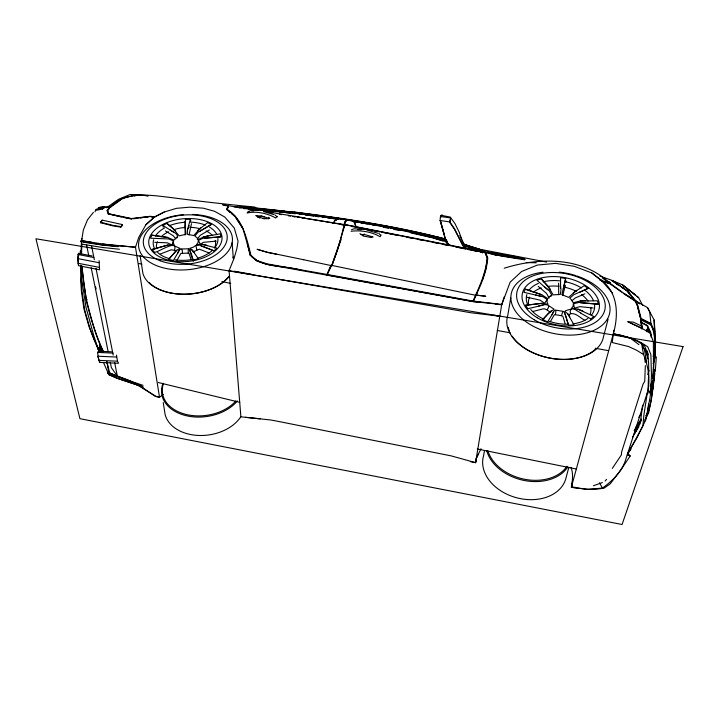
<?xml version="1.0" encoding="UTF-8"?>
<svg xmlns="http://www.w3.org/2000/svg" width="719" height="719" viewBox="0 0 719 719"><rect width="100%" height="100%" fill="white"/><g stroke="black" fill="none" stroke-linecap="round" stroke-linejoin="round"><path stroke-width="1.08" d="M185.134 235.032L184.918 221.569M189.043 234.96L191.497 223.663M167.68 237.468L151.889 235.158L150.505 238.196L168.704 238.969L173.576 240.964L173.27 243.166L174.295 245.071L168.057 245.008L152.149 249.457L168.021 245.017M343.997 224.822L306.411 218.432M81.4 254.346L81.562 243.732L81.184 254.229M343.871 224.939C343.961 224.085 344.859 226.126 346.63 225.46L343.988 224.939L344.823 221.794L346.405 219.762L346.935 220.113L345.381 221.892L343.287 229.262M176.613 260.952L180.837 253.519L182.347 253.295C183.102 246.311 178.492 249.295 177.503 253.582M535.646 294.97L542.773 296.605L547.33 299.553L546.97 301.962L548.049 304.317L541.937 303.319L525.598 305.269L542.063 303.301M346.63 220.302L345.075 222.072L344.239 225.227M344.527 225.766L344.554 224.481L476.688 250.437L481.092 252.045M642.543 347.25L642.597 345.138M81.211 253.942L81.301 250.661M81.589 240.829L81.66 238.465L81.66 240.407L82.317 240.82L116.918 246.186M81.813 243.975L81.526 253.942M654.649 371.795L654.712 369.602M80.213 253.942L80.303 250.904L81.427 253.133L81.4 241.881L80.744 241.539M654.928 370.186L651.774 394.596M92.167 255.973L78.47 253.331L77.841 258.606L78.497 265.688L99.564 269.76L99.114 260.637M648.17 389.177C648.116 374.725 650.911 359.132 644.467 345.686L637.771 341.462L629.556 337.669L613.361 333.634L571.371 487.167L588.6 489.432L596.752 489.181L603.969 488.219L610.179 483.878L621.081 469.57L630.212 455.972L627.256 454.92L642.903 425.981L643.865 415.249L647.298 392.88M647.46 392.808L650.812 392.916L651.45 375.111L650.875 354.557L647.747 346.783L641.015 342.532L632.765 338.721L618.61 334.56M81.966 238.672L81.472 239.166L81.975 240.461M78.497 265.401L77.868 258.651L78.47 253.609M641.564 328.673L642.067 328.376L641.734 326.174L633.349 322.139L627.93 321.752L642.067 328.376L650.3 333.346L653.373 341.911L653.499 365.252L652.627 378.284C654.56 371.31 652.663 363.814 655.288 356.894L654.694 331.639L650.902 323.433L641.096 318.472L640.638 318.832L642.193 326.974L642.094 329.014L641.564 328.673L640.638 318.832L637.51 306.618M448.081 245.269L448.18 243.274M344.194 225.002L344.554 224.481L344.428 225.038M653.481 375.956C652.385 390.642 651.774 406.217 645.078 419.581M647.738 412.967L646.767 414.683L648.295 412.841L647.729 413.066L648.583 403.602M550.439 321.537L554.259 314.877L555.32 314.679C557.351 307.408 553.181 310.401 552.03 314.868M654.146 373.422L653.319 385.995L651.36 399.647L648.682 412.616L644.53 421.271M440.567 216.877L441.205 215.341L442.652 215.278M655.315 370.896L656.33 356.84M450.337 245.521L446.211 242.15L440.118 220.481L440.423 216.707L441.062 215.484L442.32 215.287M646.911 330.605L647.001 329.662L646.714 331.729M510.715 256.593L518.552 257.932L494.169 253.564L496.218 254.211M646.588 354.853L646.893 351.69M651.648 382.517L650.201 396.582L645.815 419.86L636.396 438.77L630.123 448.926L630.311 447.829M565.08 323.514L562.887 316.306L561.566 315.713C564.271 302.78 567.057 323.901 568.747 325.231L574.059 324.961L567.543 313.556M652.493 389.024L652.744 386.912M653.212 383.622L653.598 380.396M653.904 377.403L654.389 373.952M652.888 389.276L654.82 373.431M613.073 335.863L612.22 342.523L628.568 346.549L636.818 350.351L643.541 354.575C648.727 367.22 651.135 382.93 646.273 395.899L625.889 458.983C622.546 471.017 612.453 480.957 602.45 488.102L586.983 489.324L572.387 487.5L572.369 481.964M613.496 332.529L613.783 330.309M102.053 352.202L99.887 347.412L100.148 345.435L99.546 345.327L102.215 351.492M191.137 259.703L189.007 253.349L188.27 253.169C187.362 235.508 199.145 280.689 189.681 250.482M497.476 255.443L487.59 252.513L487.698 251.794L496.074 254.553L519.091 258.409M520.205 258.57L520.529 258.094L515.631 256.647L503.39 254.598M562.815 295.401L565.404 285.209M576.692 310.455C573.214 307.534 568.684 308.748 570.661 313.718L568.387 314.823M630.851 448.557L630.68 449.645L627.759 453.204M558.69 294.736L558.636 283.133M82.029 238.142L83.359 229.918L87.538 219.771L93.389 212.384M254.921 207.063C226.476 204.367 198.12 201.113 169.765 197.401C147.907 194.822 122.868 190.427 107.455 210.451L108.605 213.759L131.667 218.567L150.289 216.284L154.702 216.886L164.247 212.024L176.353 208.348L189.798 207.162L203.315 208.186L214.577 211.287L224.804 217.048L234.331 228.13L238.07 241.216L236.857 248.666L234.187 257.986L229.073 270.668L240.883 416.804L270.865 420.004L278.873 421.514L451.19 455.882L475.574 462.65L501.664 304.874L510.148 282.172L521.635 271.485L537.363 265.059L555.571 263.37L574.337 266.318L591.791 272.95L601.875 280.644L609.928 283.223L625.449 294.511L635.165 300.65L637.268 305.171L640.647 318.418L641.734 326.174M510.733 297.963L507.722 315.758A49.063 31.034 11.3 0 0 547.59 357.568A49.063 31.034 11.3 0 0 603.421 337.004L608.094 319.182M484.408 451.065L483.599 455.648A42.7 31.519 15 0 0 517.015 497.863A42.7 31.519 15 0 0 566.239 477.021L568.864 467.26M642.588 405.121L640.332 423.203L632.441 437.52M470.406 461.652L475.574 462.65L476.418 458.147L481.011 448.692M475.574 462.65L476.418 458.147L478.072 454.3M185.484 228.912L185.367 219.286L190.346 219.259L187.461 229.927L187.335 234.295L193.77 235.562L200.574 227.887M560.541 288.517L560.568 277.678L565.664 278.496L561.863 294.691L568.666 297.378L576.602 290.296M637.259 305.602L635.174 300.443L627.633 291.213L612.103 280.401L599.862 276.087M515.856 256.494L524.834 259.182L524.663 259.838L499.678 255.802M204.385 238.268L220.922 236.803L202.956 238.25L198.201 240.47L198.058 242.663L196.593 244.613L202.012 244.316L216.85 248.118L214.01 250.922L200.628 245.718M580.512 302.762L598.262 304.218L578.939 302.447L573.322 303.786L573.133 306.24L571.587 308.172L578.202 309.251L593.84 316.468L590.793 319.092M462.766 245.314L454.696 229.028L449.86 221.946L450.633 218.441L449.564 222.108L454.399 229.181L464.186 248.028M538.531 306.105C542.135 304.559 552.713 302.627 547.015 309.826L544.265 308.775L542.854 308.945L532.806 311.507M654.658 349.272L654.838 356.876L653.301 363.832C655.692 350.728 656.753 335.971 650.578 323.838L640.638 318.832M173.288 241.081L172.102 244.945L167.168 242.797L154.747 242.321M653.194 356.552L653.391 355.707L654.856 356.426M653.301 379.443L650.201 386.373M95.052 211.853L95.555 209.804L96.481 209.157L102.251 208.438L104.507 206.802L104.857 207.414L102.673 209.004L96.139 210.29M108.605 213.759L121.394 217.021M546.593 262.058L476.526 248.648M482.278 280.536L485.828 268.807L487.401 258.337L485.496 253.439M175.67 251.219L174.429 250.383C178.77 237.585 156.284 253.825 154.414 252.162L152.203 249.466M189.079 225.676L188.09 228.867M655.638 343.062L654.227 320.099L647.477 307.57L635.165 300.65M504.145 297.046L501.664 304.874L495.688 303.984M647.675 374.617L649.023 370.366M139.019 385.249L155.394 396.475L159.51 397.248L135.487 247.219L138.704 237.45L145.921 224.723L154.702 216.886M179.175 250.706L173.423 260.467L168.498 259.46L176.721 250.203M341.103 239.544L331.89 265.742L303.463 259.694M337.373 250.275L344.85 224.714L344.059 224.912L344.509 225.047M553.729 311.902L547.662 321.824L542.494 319.712L551.14 310.86M337.031 251.317L331.89 265.742M247.273 243.588L250.104 255.074L256.629 261.006L267.126 264.376L473.057 301.54L475.996 295.356C481.487 283.466 486.763 271.234 487.761 258.004L485.882 253.106L476.436 248.253L463.602 244.316M344.437 224.616L482.449 252.027L485.253 252.98L487.158 257.905C486.125 270.973 480.984 283.115 475.717 294.952L473.057 301.54L477.03 293.307M177.072 237.899C179.489 234.151 172.407 231.662 169.981 229.864M103.869 207.423L110.978 206.847L110.456 206.542L106.978 210.496L108.497 214.199L107.455 210.451M226.809 209.723L228.462 206.146M496.119 303.957L473.003 301.585L326.875 274.919L330.947 265.239L331.612 265.347L332.286 263.756L336.735 250.958L340.536 239.436L344.284 224.607L305.701 218.45M331.234 265.635L326.956 274.91L331.54 265.356L332.196 265.464M544.328 286.674L549.316 290.809L551.913 295.293L549.226 296.722L547.725 298.646L541.596 294.664L525.382 289.164L523.926 292.309L541.065 296.345M563.292 288.966L565.664 278.496M440.63 217.381L441.214 216.239M479.16 249.125L476.661 248.567L495.804 255.146L482.997 251.929M547.006 299.625L544.625 303.256L540.086 300.147L527.207 297.244M651.099 384.62L652.654 381.825L651.225 383.317M247.408 212.159L251.21 210.37M372.451 236.677L371.184 237.495L363.293 236.048L359.931 233.63M97.667 352.634L98.305 351.24L111.517 351.807M641.105 419.914L635.281 428.758M640.908 420.741L634.284 430.474M640.935 421.046L634.311 430.807M641.213 419.015L636.018 426.942M645.968 415.888L647.72 413.101L646.013 415.834M362.691 235.428L364.29 233.954M612.947 280.752L612.318 280.985L612.947 280.752L627.894 291.366L635.434 300.623L639.685 303.804M197.222 239.175L200.376 235.203L209.373 229.963M646.651 330.012L647.343 328.978L649.859 331.27L650.713 334.955M633.592 434.914L636.71 430.348M634.428 433.135L638.894 426.771M332.897 223.187L334.964 220.338L339.215 218.657C308.99 214.487 278.684 210.047 248.163 209.04M268.07 219.07L269.131 217.659L268.6 217.381M638.769 417.227L641.447 413.847M259.631 218.001L259.496 216.994L261.168 216.14L264.484 216.671M612.291 468.429L621.45 454.785L621.558 452.152L643.074 384.117L644.736 381.322L645.329 365.647M98.152 208.168L99.411 207.387L104.507 206.802L98.512 207.656M168.614 259.424L176.712 250.248L180.092 248.432L174.771 246.042M550.538 296.57L551.635 295.23M628.289 452.386L630.662 449.519M113.494 226.027L100.561 222.746L100.462 222.198L102.179 220.14L122.464 224.58L122.563 225.128L120.846 227.114L114.546 226.179M100.561 222.746L101.703 221.362M120.846 227.114L122.464 224.58M163.195 227.177L162.961 225.245L167.069 223.384L175.643 231.132M605.146 481.002L606.593 479.348M542.638 319.703L548.318 313.358L554.115 309.251L548.516 305.494M107.311 210.793L108.821 209.166M571.839 300.919L575.146 298.017L584.817 293.846M197.482 230.709L207.638 222.62L211.413 224.454L199.388 231.653M623.274 293.352L635.066 300.973L635.434 300.623M573.214 292.858L584.241 285.686L588.133 288.472L573.789 294.664L569.799 298.187L572.081 300.434L573.142 302.78L580.386 300.964L597.507 300.839L598.262 304.218M271.431 213.291L274.892 210.964L272.627 210.649L270.074 211.296L268.6 212.456M270.766 213.48L272.726 211.683L274.892 210.964M145.921 224.723L154.306 217.156L164.247 212.024M449.977 245.44L446.463 242.77L440.666 221.587M163.195 394.416L159.51 397.248L155.798 396.205L135.046 383.613M177.656 236.443L173.944 240.092L167.473 237.423L151.835 235.176M106.529 207.746L110.933 206.308L122.365 198.282L137.446 194.615L148.321 195.685M107.392 207.135L118.626 199.235L130.166 194.498L137.446 194.615M119.992 200.475L111.094 206.73L110.933 206.308M277.085 216.365L275.692 217.983C267.369 213.264 256.494 210.955 247.102 213.022M209.31 253.043L199.379 249.196L192.971 251.938M211.305 224.337L198.067 232.219L194.849 236.102L197.033 237.719L198.022 239.616L204.07 236.74L220.212 233.819L220.904 236.659M214.082 250.778L199.756 245.17L195.775 245.395L193.33 247.183L190.05 248.226L194.301 252.441M103.563 352.373C95.546 335.854 90.756 318.059 86.253 300.335L87.179 299.679M334.955 220.85L336.501 219.978M449.86 221.946L440.118 220.481M202.668 237.396L209.13 235.535M579.487 292.336L588.043 288.337M568.747 325.231L564.819 313.727M570.859 309.161C559.634 312.181 567.561 310.689 569.79 316.908M160.247 254.068L171.293 249.781L174.429 250.383M543.267 305.045L527.845 308.721L525.598 305.269M593.427 485.756L602.423 482.548M351.447 229.774L354.134 228.795L366.591 229.496M98.683 208.034L99.465 207.773M560.38 284.859L560.982 289.766L560.308 294.439L553.181 294.871L547.617 285.659L541.317 278.837L536.904 280.266L547.923 289.874M351.088 231.275C360.722 230.008 371.633 231.743 380.099 236.74L381.151 235.023M487.59 252.513L487.698 251.794M504.19 268.232C538.846 257.258 582.048 256.548 609.928 283.223L602.54 278.226M499.786 255.155L524.834 259.182M137.706 194.993L134.48 195.766L137.706 194.993L140.735 195.253M193.357 259.945L198.381 258.822L192.252 249.888M520.223 258.166L499.768 254.868M591.791 272.95L602.171 281.255L610.431 283.717M447.191 241.198L446.193 241.207M133.761 218.738L135.954 218.477M140.34 217.947L142.533 217.677M145.822 217.282L148.015 217.012M102.556 207.432L106.673 206.973M188.27 253.169L182.347 253.295M580.17 300.973L585.661 300.623M188.576 248.819L181.476 248.963M216.275 241.135L203.351 242.357L200.331 244.37L198.489 240.577M234.026 206.901L248.603 207.108L294.772 212.285C345.506 218.711 396.223 226.305 445.744 239.247M570.661 313.718C576.305 312.711 580.197 318.211 584.933 320.27M239.085 207.953L251.308 208.124L294.907 212.393L367.319 222.809M243.57 208.564L271.737 210.433L318.49 216.104M252.432 209.597L295.554 213.291L338.155 218.998M252.45 210.02L258.921 210.343M526.191 262.561L536.248 262.803M239.193 207.297L248.63 207.521L279.08 210.658M113.072 353.101L97.604 352.436L98.719 360.201L99.815 362.16M116.586 357.046L97.757 356.22L99.851 362.421L118.572 363.257L117.494 361.208L116.487 355.141M98.701 360.363L117.494 361.208M575.649 487.365L571.371 487.167C572.441 480.687 573.555 473.641 570.958 467.368M654.838 356.876L654.641 334.596M251.551 210.901L253.699 211.018M255.802 215.691L261.204 215.988L269.769 218.522M357.451 229.487L361.594 229.721M360.812 234.403L364.982 234.646L373.143 237.036M599.844 280.14L601.938 280.275M144.771 195.586L148.024 195.963L147.584 195.478M561.566 315.713L555.32 314.679M263.307 210.712L266.605 211M563.049 311.345L555.544 310.114M279.655 212.15L282.837 212.465M286.018 212.77L290.26 213.192M293.442 213.507L295.563 213.714M229.073 270.668L470.9 312.756L499.678 316.216L493.683 315.228M260.314 418.826L245.512 417.326M118.024 246.41L101.927 244.748L80.905 241.225M117.988 246.68L101.846 245.017L81.4 241.881M119.417 249.232L102.233 247.453L81.409 244.074M593.238 308.011L579.918 306.654L574.427 308.127L573.609 303.957M281.291 210.91L284.598 211.287M286.8 211.548L312.181 214.837M475.879 295.123L485.792 296.255L476.338 295.069M102.745 244.047L135.487 247.219L107.976 244.864M473.057 301.54L480.687 302.465M473.47 301.09L501.781 304.416M320.656 216.392L338.613 218.891M310.5 215.673L313.718 216.086M315.857 216.365L319.074 216.787M322.283 217.201L324.431 217.48M299.832 214.271L301.962 214.55M305.162 214.972L308.361 215.394M294.466 212.051L294.754 212.087C345.237 218.459 395.675 226.081 444.989 238.816M480.238 251.291L480.921 251.38M440.594 216.536L450.391 217.92L450.049 217.03L441.205 215.341M327.639 217.893L329.742 218.199M332.897 218.657L335 218.953M329.338 216.985L387.514 226.512M340.608 219.187L343.511 219.61M120.756 226.566L113.404 225.487L100.462 222.198M279.367 214.343L281.533 214.666M293.433 216.473L295.599 216.796M297.756 217.12L299.922 217.453M302.088 217.776L305.332 218.27M288.4 215.808L290.566 216.131M292.723 216.464L294.889 216.796M297.055 217.129L299.212 217.453M301.378 217.785L304.622 218.279M455.343 246.734L457.464 247.057M459.585 247.381L463.836 248.028M82.64 240.874L91.295 242.204M151.619 216.868L154.558 217.327M346.935 220.113L352.759 221.03M353.73 221.173C384.656 226.117 415.519 232.048 445.735 240.272M239.795 207.53L228.786 205.805L227.15 209.4C243.076 219.241 246.662 238.501 250.94 255.299L256.728 260.485L267.198 263.891L326.732 274.379M495.768 254.4L499.795 255.038M154.306 217.156L149.894 216.545L131.28 218.792L108.201 213.992M353.317 221.362C384.845 226.862 416.553 232.516 447.182 241.89M355.483 222.126L357.649 222.468M360.911 222.98L363.077 223.321M365.252 223.663L367.427 224.004M342.873 224.768L340.662 224.418L342.774 224.759M257.636 217.3L266.956 218.792M499.876 255.425L519.1 258.525M262.866 218.522L265.032 218.873M266.65 211.737L305.314 218.028M518.516 257.654L506.176 255.64L515.73 257.258M518.57 257.726L495.382 253.834M491.356 252.45L501.736 254.167M506.58 255.91L508.648 256.252M498.294 254.553L500.361 254.894M502.437 255.236L504.504 255.569M506.715 255.694L519.253 258.292M497.827 254.283L499.903 254.625M80.959 240.434L81.615 240.541M202.075 244.325L206.784 245.233M649.859 331.27L647.1 330.776L647.343 328.978L647.217 331.243L647.001 329.662M251.461 274.254L234.376 271.198M301.98 270.488C285.659 265.104 264.736 268.717 251.398 256.324M327.334 274.487L472.832 301.009M497.269 330.47L510.481 332.87M595.251 348.257L608.463 350.656M99.887 347.412L99.294 347.304L100.588 350.18M352.13 226.521L360.929 228.229M363.122 228.651L371.93 230.35M374.123 230.781L379.623 231.842M381.825 232.264L398.317 235.508M78.02 254.481L93.892 257.555M77.841 258.606L99.051 262.705M78.047 263.262L99.204 267.351M124.45 217.623L131.568 219.007M407.116 237.252L412.607 238.349M418.107 239.436L423.608 240.532M432.398 242.276L434.6 242.716M473.857 250.455L477.074 251.102M276.617 254.265L267.306 252.387L257.051 249.277L267.324 252.234L303.751 259.748M372.676 225.065L374.77 225.487M383.173 227.186L388.422 228.247M477.236 448.971L576.62 469.076M386.93 226.377L438.509 237.378L445.879 239.481M435.696 242.932L437.853 243.373M443.228 244.469L448.611 245.565M457.221 247.327L465.831 249.08M467.979 249.52L476.589 251.273M393.769 229.343L399.153 230.457M331.54 265.356L475.996 295.356M138.668 263.478L141.949 264.188M221.964 281.56L230.736 283.466M407.475 230.565L437.197 237.198L446.625 239.966M410.9 232.956L432.02 237.674M515.532 256.746L494.951 253.34L499.121 254.886M158.333 382.535L239.769 402.316M523.774 258.912L524.789 259.191M366.78 230.008L377.96 233.289M263.397 211.539L274.056 214.675M447.236 241.386C416.589 232.012 384.872 226.377 353.335 220.868L355.294 223.834L356.058 227.267M433.027 237.989L443.102 241.081M525.364 289.182L541.74 294.736M601.875 280.644L602.171 281.255L609.622 283.601M493.665 253.591L497.791 254.921M463.944 244.199L478.71 248.99M226.251 205.85L222.459 204.627L228.247 205.724L226.602 209.301L234.978 216.167L242.761 228.309M463.764 244.577L476.49 248.711L482.692 252.764L477.263 250.76L474.702 248.936L464.393 245.305M143.027 385.339L116.523 376.486L107.94 372.694L103.851 363.302M142.524 386.741L117.035 378.212L108.884 374.572L108.075 372.972M143.396 387.083L116.936 378.239L108.731 374.599L107.886 373.044M476.877 250.356L481.379 251.929M464.321 245.862L476.257 250.563M471.439 249.125L474.531 250.221M476.769 248.343L484.049 251.021M110.286 362.259L111.382 367.688L117.314 376.019L128.288 380.054L138.111 384.629M577.968 309.17L583.118 311.192M106.879 361.864L108.56 371.381L109.378 372.864L128.404 380.621M612.885 280.823L622.205 284.661L635.317 294.88M129.42 381.052L132.449 382.346M138.524 384.935L141.553 386.229M173.513 232.147L162.862 225.371M117.826 376.531L109.665 372.918L106.879 361.666M129.357 381.043L132.197 382.328M627.93 321.752L641.627 328.313M641.186 320.036L650.758 324.835M641.42 322.786L646.893 325.527L649.859 331.953M640.899 322.067L647.531 325.635L650.929 332.978L651.117 337.13M481.973 252.369L482.692 252.764M580.808 313.196L590.883 318.957M550.628 312.621L547.015 309.826M256.198 215.673L259.137 217.444M248.648 211.323L248.909 211.907M165.415 230.943L173.225 235.742L175.84 238.834M580.898 313.062L576.467 310.482M625.072 294.089L635.174 300.443M608.642 281.426L610.422 282.621M618.691 285.173L612.22 280.572M621.378 286.989L627.633 291.213M612.363 280.913L618.592 285.317M610.063 283.816L621.513 292.085M639.577 303.661L635.902 301.018L637.771 305.44L641.096 318.472M638.939 344.662L630.923 338.55L613.361 333.634C618.475 315.74 618.34 293.846 602.495 281.201M642.507 347.376L645.177 349.416L648.098 358.808M635.192 294.943L622.205 284.661L638.652 297.684L642.723 305.512M228.471 211.089L230.125 212.456M231.779 213.813L234.268 215.862M166.952 223.366L173.027 228.417L179.103 235.859L185.853 234.322L185.232 225.676M636.989 296.282L638.652 297.684M538.216 286.342L546.503 293.379L549.154 298.052M378.976 233.585L380.477 234.924M275.125 214.99L277.237 216.949M648.134 390.138L650.812 392.916M647.999 390.219L650.677 392.987M541.209 278.81L549.999 288.975M250.104 255.074L250.634 255.649L242.968 228.678L235.095 216.536M627.696 453.096L630.212 455.972M602.171 281.255L612.57 293.1M482.449 252.027L482.853 252.504M627.39 291.555L630.878 295.833M632.972 298.403L635.066 300.973M102.251 208.438L102.673 209.004M450.373 217.264L454.866 223.393L459.351 232.48M190.256 248.432L191.146 249.942M599.448 482.773L602.45 488.102M354.134 222.225L355.851 226.916M647.477 307.57L649.67 311.785L650.902 323.433M465.858 247.669L462.452 241.027L459.405 232.884M465.31 247.048L462.074 240.685M104.345 207L104.632 207.584M100.229 351.753L97.964 347.205L98.467 349.955L99.159 350.872L93.641 338.676L89.902 328.295L84.725 310.204L82.029 291.626L81.319 280.877L81.777 268.223L80.645 265.257M461.607 239.778L459.872 235.715M650.578 323.838L654.254 331.899L654.614 347.097M196.835 249.915L195.936 245.61M103.563 351.78C95.69 335.485 91.025 317.924 86.577 300.452L83.692 282.396L81.966 266.066M100.148 345.435L102.808 351.609M107.94 372.694L108.731 374.599M642.022 343.727L644.377 349.56L646.696 362.304M550.161 289.137L550.637 290.359M446.319 242.294L446.463 242.77M444.495 235.419L440.316 220.508M95.555 286.8L96.121 288.948M190.346 219.259L190.805 221.021M647.828 352.84L648.25 354.916M86.577 244.891L88.77 255.775M91.196 267.756L108.093 351.411M91.502 245.547L94.315 259.739M96.04 268.475L113.18 355.087M114.698 362.798L117.314 376.019M102.179 220.14L102.278 220.679M78.47 253.331L78.757 255.173M641.438 342.846L643.541 354.575M86.235 300.245L81.66 266.012M163.222 402.568L165.136 414.629A40.399 28.553 -7.9 0 0 199.19 435.489A40.399 28.553 -7.9 0 0 240.757 416.84M140.115 255.569L142.901 273.382A46.097 27.852 -5.3 0 0 181.431 294.116A46.097 27.852 -5.3 0 0 229.352 276.204M655.422 350.971L655.377 349.353M647.334 350.953L647.819 356.48M232.129 242.716L233.316 258.543M644.889 358.143L645.141 362.43M654.694 331.639L654.227 320.099L654.542 331.252M565.835 280.464L565.871 282.351M647.531 325.635L647.567 328.232M576.773 275.934A50.159 30.8 10.9 0 1 600.626 326.444A50.159 30.8 10.9 0 1 521.014 317.654A50.159 30.8 10.9 0 1 543.034 272.213M559.31 272.15A50.159 30.8 10.9 0 1 575.739 275.593M595.925 348.733A48.047 30.423 11.3 0 1 552.839 358.637A48.047 30.423 11.3 0 1 512.18 336.222M509.483 331.261A48.047 30.423 11.3 0 1 508.189 327.298M567.642 467.179A43.517 31.528 14.5 0 1 523.738 480.382A43.517 31.528 14.5 0 1 486.682 450.507M567.003 466.209A42.673 30.899 14.5 0 1 524.627 479.267A42.673 30.899 14.5 0 1 487.913 450.885M237.36 400.986A41.136 28.526 -7.5 0 1 186.05 415.663A41.136 28.526 -7.5 0 1 163.069 383.227M235.922 400.932A40.336 27.969 -7.5 0 1 186.374 414.512A40.336 27.969 -7.5 0 1 163.411 383.694M192.566 214.451A47.077 27.592 -5 0 1 223.942 255.883A47.077 27.592 -5 0 1 144.267 257.797A47.077 27.592 -5 0 1 183.57 214.666M232.974 257.034A46.097 27.852 -5.3 0 1 233.648 259.083M228.579 276.716A45.144 27.286 -5.3 0 1 189.636 294.071A45.144 27.286 -5.3 0 1 149.318 282.738M594.568 304.901A34.584 21.228 10.9 0 1 591.503 315.066M587.881 318.454A34.584 21.228 10.9 0 1 572.98 323.847M567.659 324.224A34.584 21.228 10.9 0 1 549.001 321.258M543.95 319.236A34.584 21.228 10.9 0 1 530.766 309.512M527.782 304.829A34.584 21.228 10.9 0 1 526.829 294.556M528.69 290.71A34.584 21.228 10.9 0 1 538.36 283.394M543.106 281.839A34.584 21.228 10.9 0 1 559.715 280.841M564.981 281.65A34.584 21.228 10.9 0 1 581.428 287.915M584.915 290.278A34.584 21.228 10.9 0 1 593.481 300.713M590.739 307.426A31.645 19.521 11 0 1 590.137 314.23M528.618 304.793A31.645 19.521 11 0 1 529.579 297.145M533.264 292.39A31.645 19.521 11 0 1 541.281 287.951M548.588 286.324A31.645 19.521 11 0 1 559.014 286.288M564.325 287.133A31.645 19.521 11 0 1 576.287 291.339M581.59 294.601A31.645 19.521 11 0 1 588.043 301.126M217.893 238.501A32.454 18.991 -4.9 0 1 215.026 247.462M212.123 250.616A32.454 18.991 -4.9 0 1 197.725 258.193M192.728 259.406A32.454 18.991 -4.9 0 1 175.077 259.847M169.801 258.768A32.454 18.991 -4.9 0 1 157.596 252.423M154.882 249.071A32.454 18.991 -4.9 0 1 153.686 239.715M155.439 235.976A32.454 18.991 -4.9 0 1 164.651 227.896M169.172 225.757A32.454 18.991 -4.9 0 1 184.945 222.252M190.436 222.153A32.454 18.991 -4.9 0 1 205.463 225.11M209.517 227.087A32.454 18.991 -4.9 0 1 216.761 234.394M215.233 240.425A29.704 17.463 -5 0 1 214.487 248.1M156.571 248.657A29.704 17.463 -5 0 1 157.461 241.818M160.966 236.964A29.704 17.463 -5 0 1 168.588 231.743M173.477 229.765A29.704 17.463 -5 0 1 185.412 227.447M189.879 227.339A29.704 17.463 -5 0 1 200.484 228.822M206.137 230.934A29.704 17.463 -5 0 1 212.662 235.769M80.986 267.082L80.69 280.401L81.4 291.141L83.934 308.873L89.066 326.777L98.467 349.955L93.794 335.773L86.01 307.256L81.741 279.026L80.986 267.082M683.05 346.621L622.07 524.502L79.917 418.683L35.95 238.78L683.05 346.621M493.468 253.052L492.182 252.818L497.836 254.517L493.468 253.052M534.298 319.793A44.839 27.457 10.9 0 0 604.94 309.332A44.839 27.457 10.9 0 0 543.555 273.139A44.839 27.457 10.9 0 0 534.298 319.793M537.336 317.807A39.15 23.988 10.9 0 0 599.143 308.846A39.15 23.988 10.9 0 0 545.739 277.112A39.15 23.988 10.9 0 0 537.336 317.807M160.121 260.736A42.07 24.59 -4.9 0 0 226.934 240.146A42.07 24.59 -4.9 0 0 168.704 217.866A42.07 24.59 -4.9 0 0 160.121 260.736M163.303 258.525A36.741 21.453 -4.9 0 0 221.758 240.694A36.741 21.453 -4.9 0 0 171.104 221.119A36.741 21.453 -4.9 0 0 163.303 258.525"/></g></svg>
